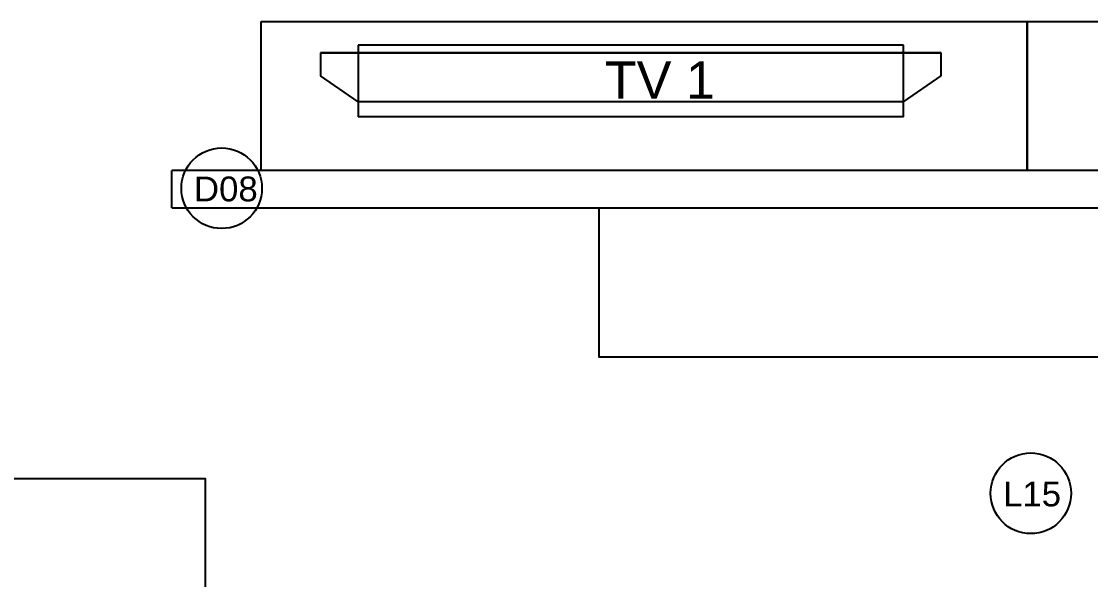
# Model space of a CAD drawing. Header units: centimetres. Extents: x 1014 to 6932, y -804 to 5080.
# Drawn here: x 1790.8 to 2220.6, y 370.7 to 595 of the extents above; entities that cross this region are included whole.
import ezdxf

# ---------------------------------------------------------------- set-up
doc = ezdxf.new("R2010")
doc.units = ezdxf.units.CM
doc.header["$MEASUREMENT"] = 0
for name, color, linetype in [('ARS-Dinding', 7, 'Continuous'), ('ARS-FURNITURE', 252, 'Continuous'), ('FURNITURE', 251, 'Continuous'), ('TEKS', 7, 'Continuous')]:
    doc.layers.add(name, color=color, linetype=linetype)
doc.styles.get("Standard").update_dxf_attribs({"font": 'arial.ttf'})

# ---------------------------------------------------------------- blocks, each defined once
blk = doc.blocks.new('TV')
at = {"layer": 'FURNITURE'}
for points in [[(0.28, 55.99), (-4.57, 55.99)], [(0.28, 55.99), (-4.57, 55.99)], [(-4.57, 55.99), (-4.57, -74.01)], [(-4.57, 55.99), (-4.57, -74.01)], [(-4.57, -74.01), (-4.57, 55.99)], [(5.67, 48.07), (0.28, 55.99)], [(5.67, 48.07), (0.28, 55.99)], [(8.84, 48.07), (-6.16, 48.07)], [(8.84, 48.07), (-6.16, 48.07)], [(-6.16, 48.07), (-6.16, -66.08)], [(-6.16, 48.07), (-6.16, -66.08)], [(5.67, 48.07), (5.67, -66.08)], [(5.67, 48.07), (5.67, -66.08)], [(8.84, 48.07), (8.84, -66.08)], [(8.84, 48.07), (8.84, -66.08)], [(-6.16, -66.08), (8.84, -66.08)], [(-6.16, -66.08), (8.84, -66.08)], [(5.67, -66.08), (0.28, -74.01)], [(5.67, -66.08), (0.28, -74.01)], [(-4.57, -74.01), (0.28, -74.01)], [(-4.57, -74.01), (0.28, -74.01)]]:
    blk.add_lwpolyline(points, dxfattribs=at)

msp = doc.modelspace()

# ---------------------------------------------------------------- linework, layer by layer
at = {"layer": 'ARS-Dinding'}
msp.add_line((1851.31, 520.05), (1851.31, 535.05), dxfattribs=at)
at = {"layer": 'ARS-Dinding', "flags": 128}
for points in [[(2539.32, 535.05), (1851.31, 535.05)], [(1851.31, 520.05), (2539.32, 520.05)]]:
    msp.add_lwpolyline(points, dxfattribs=at)
at = {"layer": 'ARS-FURNITURE'}
for points in [[(1887.22, 595.05), (2195.04, 595.05), (2195.04, 535.05), (1887.22, 535.05)], [(2195.04, 595.05), (2391.63, 595.05), (2391.63, 535.05), (2195.04, 535.05)], [(2022.97, 520.05), (2231.75, 520.05), (2231.75, 460.05), (2022.97, 460.05)], [(1864.62, 364.65), (1667.08, 364.65), (1667.08, 411.33), (1864.62, 411.33)]]:
    msp.add_lwpolyline(points, close=True, dxfattribs=at)
at = {"layer": 'TEKS', "color": 5}
for centre in [(1871.3, 527.97), (2196.55, 405.36)]:
    msp.add_circle(centre, 16.19, dxfattribs=at)

# ---------------------------------------------------------------- block references
at = {"layer": 'ARS-FURNITURE', "xscale": 1.92, "yscale": 1.92, "zscale": 1.92, "rotation": 270}
msp.add_blockref('TV', (2053.07, 573.66), dxfattribs=at)

# ---------------------------------------------------------------- texts
at = {"layer": 'TEKS', "attachment_point": 1}
for s, width, insert, char_height in [('{\\C6;TV 1}', 47.9965, (2025.32, 578.96), 15), ('D08', 29.6432, (1860.16, 532.69), 10), ('L15', 29.6432, (2185.4, 410.08), 10)]:
    msp.add_mtext_dynamic_manual_height_columns(s, width=width, gutter_width=1, heights=[0], dxfattribs=dict(at, insert=insert, char_height=char_height))

doc.saveas('drawing.dxf')
